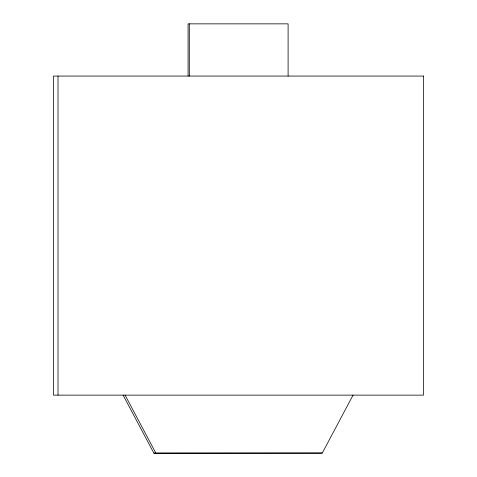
<?xml version="1.0" encoding="UTF-8"?>
<svg xmlns="http://www.w3.org/2000/svg" width="477" height="477" viewBox="0 0 477 477"><rect width="100%" height="100%" fill="white"/><g stroke="black" fill="none" stroke-linecap="round" stroke-linejoin="round"><path stroke-width="0.72" d="M123.096 395.135L153.886 453.15L320.395 453.15L322.303 453.007L353.046 395.135M153.886 453.15L322.303 453.007M125.081 395.135L155.794 453.007M288.102 76.064L288.102 23.85L188.087 23.85L188.087 76.064M189.309 23.85L189.309 76.064M58.015 76.064L58.015 395.135M423.522 76.064L53.478 76.064L53.478 395.135L423.522 395.135L423.522 76.064"/></g></svg>
